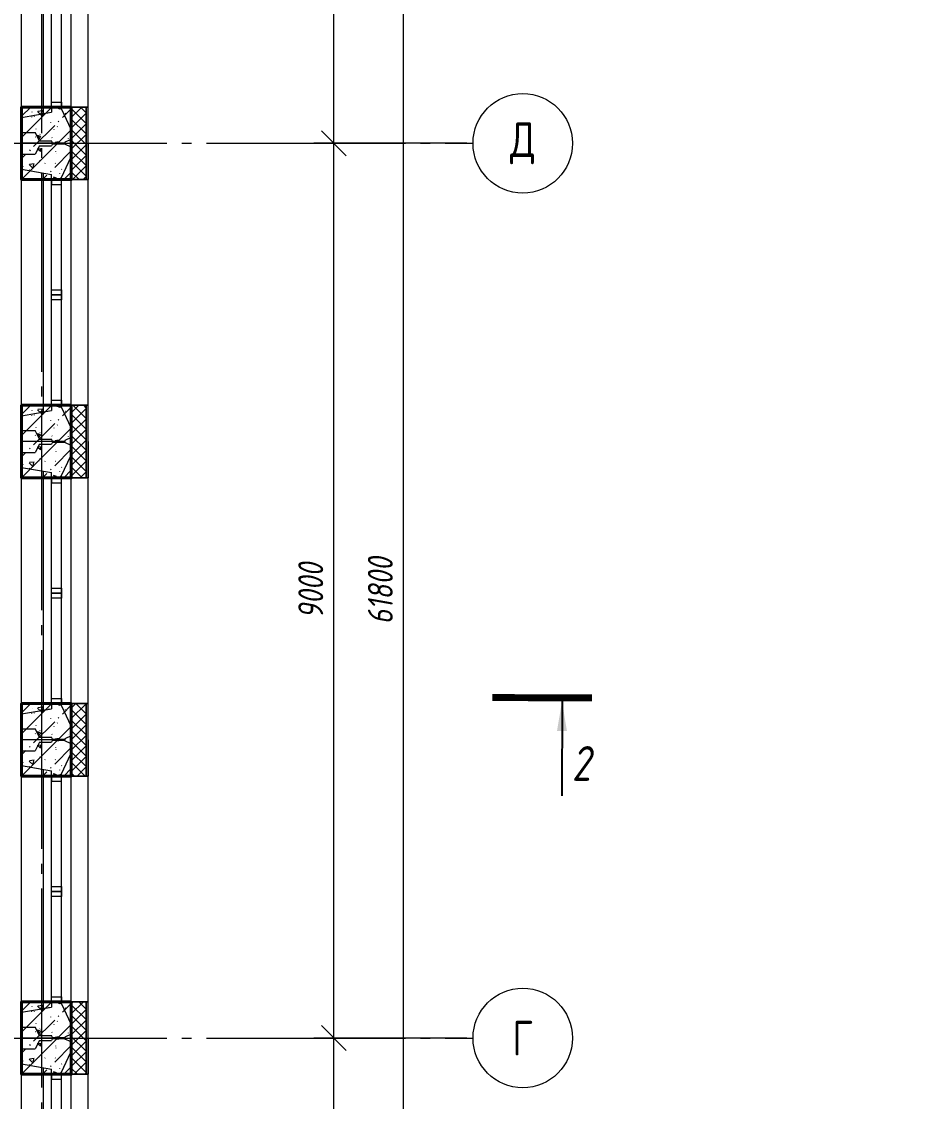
# Model space of a CAD drawing. Header units: millimetres. Extents: x -85420 to 1195317, y -69347 to 470418.
# Drawn here: x 501146 to 510165, y 29939 to 40801 of the extents above; entities that cross this region are included whole.
import ezdxf
from ezdxf import colors
from ezdxf.entities.mleader import LeaderData, LeaderLine
from ezdxf.math import Vec2, Vec3

# ---------------------------------------------------------------- set-up
doc = ezdxf.new("R2010")
doc.units = ezdxf.units.MM
for name, pattern in [('GOST2.303 6', [12, 8, -1.5, 1, -1.5]), ('ГОСТ 2.303 5', [24, 20, -1.5, 1, -1.5]), ('осевая', [50.8, 31.75, -6.35, 6.35, -6.35])]:
    doc.linetypes.add(name, pattern=pattern)
for name, color, linetype, lineweight in [('+АР_Осевые линии', 252, 'GOST2.303 6', 9), ('+АР_Размеры', 252, 'Continuous', 0), ('АР_Окна', 4, 'Continuous', 9), ('АР_Отметки', 7, 'Continuous', 5), ('АР_Сущ Несущая стена', 250, 'Continuous', 50), ('АР_штриховка несущих стен', 250, 'Continuous', 0), ('СПДС_+АР_Стены', 250, 'Continuous', 20), ('СПДС_СИМВОЛЫ', 7, 'Continuous', 25), ('стены', 7, 'Continuous', 40), ('ТОНКАЯ', 253, 'Continuous', 0)]:
    doc.layers.add(name, color=color, linetype=linetype, lineweight=lineweight)
doc.layers.add('ОСИ', color=7, linetype='осевая', lineweight=13, true_color=0x999999)
doc.styles.add('GOST 2.304', font='CS_Gost2304.shx')
doc.styles.add('ISOCPEUR', font='', dxfattribs={"height": 250})
doc.styles.add('ГОСТ 2.304', font='CS_Gost2304.shx', dxfattribs={"oblique": 10})
doc.styles.get('ISOCPEUR').set_extended_font_data('ISOCPEUR', italic=True)
doc.dimstyles.new('СПДС', dxfattribs={"dimscale": 100, "dimtxt": 2.5, "dimasz": 2.5, "dimexe": 2, "dimexo": 0.625, "dimgap": 1, "dimtad": 1, "dimdec": 0, "dimrnd": 5, "dimtxsty": 'ГОСТ 2.304', "dimblk": 'OBLIQUE', "dimblk1": 'OBLIQUE', "dimblk2": 'OBLIQUE', "dimcen": 2.5, "dimdle": 2, "dimadec": 0, "dimazin": 2, "dimtfac": 0.75, "dimtdec": 4, "dimtmove": 1, "dimatfit": 3, "dimfxl": 1, "dimtfill": 1, "dimtolj": 1, "dimarcsym": 1})
pattern_1 = [(45, (0, 0), (-53.033009, 53.033009), []), (135, (0, 0), (-53.033009, -53.033009), [])]

# ---------------------------------------------------------------- blocks, each defined once
blk = doc.blocks.new('НП 3033')
at = {"layer": 'АР_Окна', "ltscale": 100}
for p, q in [((365, 500), (2635, 500)), ((365, 400), (2635, 400)), ((365, 300), (2635, 300)), ((365, 220), (2635, 220)), ((365, 0), (2635, 0))]:
    blk.add_line(p, q, dxfattribs=at)
for points in [[(365, 300), (365, 500), (365, 670), (2635, 670), (2635, 300)], [(365, 300), (415, 300), (415, 400), (365, 400)], [(1450, 400), (1425, 400), (1425, 300), (1450, 300), (1475, 300), (1475, 400), (1438, 400)], [(1500, 400), (1475, 400), (1475, 300), (1500, 300), (1525, 300), (1525, 400), (1488, 400)], [(2635, 300), (2585, 300), (2585, 400), (2635, 400)]]:
    blk.add_lwpolyline(points, dxfattribs=at)
at = {"layer": 'СПДС_+АР_Стены', "ltscale": 100}
for points in [[(0, 670), (0, 670), (365, 670), (365, 670)], [(3000, 670), (3000, 670), (2635, 670), (2635, 670)]]:
    blk.add_lwpolyline(points, dxfattribs=at)
at = {"layer": 'стены', "ltscale": 100}
for p, q in [((2960, 500), (2860, 500)), ((0, 0), (0, 0))]:
    blk.add_line(p, q, dxfattribs=at)
at = {"layer": 'стены', "lineweight": 30, "ltscale": 100}
blk.add_lwpolyline([(0, 0), (365, 0), (365, 500), (0, 500)], dxfattribs=at)
at = {"layer": 'стены', "ltscale": 100}
blk.add_lwpolyline([(3000, 500), (2635, 500), (2635, 0), (3000, 0)], dxfattribs=at)
blk = doc.blocks.new('обследование 2 этаж 1245')
at = {"layer": 'ТОНКАЯ', "ltscale": 100}
for p, q in [((60460, -31820), (60460, -29100)), ((59960, -31700), (59960, -29220)), ((60180, -31662), (60180, -29258)), ((60260, -31595), (60260, -29325)), ((60360, -31617), (60360, -29303)), ((60260, -31595), (60350, -31610)), ((60260, -31595), (60260, -31648)), ((59960, -31700), (60260, -31648)), ((59960, -31700), (59960, -31850)), ((60350, -31610), (60360, -31617)), ((60360, -31617), (60455, -31818)), ((60455, -31818), (60460, -31820)), ((60460, -31920), (60460, -31820)), ((59960, -31850), (60095, -31850)), ((59960, -31960), (59960, -31850)), ((60140, -31935), (60095, -31850)), ((60460, -31920), (60395, -31950)), ((60395, -31960), (59960, -31960)), ((60395, -31960), (59960, -31960)), ((59960, -31960), (59960, -32070)), ((60140, -31985), (60095, -32070)), ((60140, -31935), (60260, -31935)), ((60140, -31985), (60260, -31985)), ((60270, -31955), (60260, -31935)), ((60270, -31965), (60260, -31985)), ((60270, -31955), (60308, -31955)), ((60270, -31965), (60308, -31965)), ((60313, -31950), (60308, -31955)), ((60313, -31970), (60308, -31965)), ((60333, -31950), (60313, -31950)), ((60333, -31970), (60313, -31970)), ((60338, -31955), (60333, -31950)), ((60338, -31965), (60333, -31970)), ((60338, -31955), (60395, -31955)), ((60338, -31960), (60395, -31960)), ((60338, -31960), (60395, -31960)), ((60338, -31965), (60395, -31965)), ((60395, -31950), (60395, -31955)), ((60395, -31955), (60395, -31960)), ((60395, -31965), (60395, -31960)), ((60395, -31970), (60395, -31965)), ((60460, -32000), (60395, -31970)), ((60460, -32000), (60460, -32100)), ((59960, -32220), (59960, -32070)), ((59960, -32070), (60095, -32070)), ((60360, -32303), (60455, -32102)), ((60455, -32102), (60460, -32100)), ((60460, -34820), (60460, -32100)), ((59960, -34700), (59960, -32220)), ((59960, -32220), (60260, -32272)), ((60180, -34662), (60180, -32258)), ((60260, -32325), (60260, -32272)), ((60260, -32325), (60350, -32310)), ((60260, -34595), (60260, -32325)), ((60350, -32310), (60360, -32303)), ((60360, -34617), (60360, -32303)), ((59960, -34700), (60260, -34648)), ((60260, -34595), (60350, -34610)), ((60260, -34595), (60260, -34648)), ((60350, -34610), (60360, -34617)), ((60360, -34617), (60455, -34818)), ((59960, -34700), (59960, -34850)), ((59960, -34850), (60095, -34850)), ((59960, -34960), (59960, -34850)), ((60140, -34935), (60095, -34850)), ((60455, -34818), (60460, -34820)), ((60460, -34920), (60460, -34820)), ((60395, -34960), (59960, -34960)), ((60395, -34960), (59960, -34960)), ((59960, -34960), (59960, -35070)), ((60140, -34935), (60260, -34935)), ((60270, -34955), (60260, -34935)), ((60270, -34965), (60260, -34985)), ((60270, -34955), (60308, -34955)), ((60270, -34965), (60308, -34965)), ((60313, -34950), (60308, -34955)), ((60313, -34970), (60308, -34965)), ((60333, -34950), (60313, -34950)), ((60333, -34970), (60313, -34970)), ((60338, -34955), (60333, -34950)), ((60338, -34965), (60333, -34970)), ((60338, -34955), (60395, -34955)), ((60338, -34960), (60395, -34960)), ((60338, -34960), (60395, -34960)), ((60338, -34965), (60395, -34965)), ((60460, -34920), (60395, -34950)), ((60395, -34950), (60395, -34955)), ((60395, -34955), (60395, -34960)), ((60395, -34965), (60395, -34960)), ((60395, -34970), (60395, -34965)), ((60460, -35000), (60395, -34970)), ((59960, -35220), (59960, -35070)), ((59960, -35070), (60095, -35070)), ((60140, -34985), (60095, -35070)), ((60140, -34985), (60260, -34985)), ((60460, -35000), (60460, -35100)), ((60360, -35303), (60455, -35102)), ((60455, -35102), (60460, -35100)), ((60460, -37820), (60460, -35100)), ((59960, -37700), (59960, -35220)), ((59960, -35220), (60260, -35272)), ((60180, -37662), (60180, -35258)), ((60260, -35325), (60260, -35272)), ((60260, -35325), (60350, -35310)), ((60260, -37595), (60260, -35325)), ((60350, -35310), (60360, -35303)), ((60360, -37617), (60360, -35303)), ((59960, -37700), (60260, -37648)), ((60260, -37595), (60350, -37610)), ((60260, -37595), (60260, -37648)), ((60350, -37610), (60360, -37617)), ((60360, -37617), (60455, -37818)), ((59960, -37700), (59960, -37850)), ((59960, -37850), (60095, -37850)), ((59960, -37960), (59960, -37850)), ((60140, -37935), (60095, -37850)), ((60455, -37818), (60460, -37820)), ((60460, -37920), (60460, -37820)), ((60395, -37960), (59960, -37960)), ((60395, -37960), (59960, -37960)), ((59960, -37960), (59960, -38070)), ((60140, -37985), (60095, -38070)), ((60140, -37935), (60260, -37935)), ((60140, -37985), (60260, -37985)), ((60270, -37955), (60260, -37935)), ((60270, -37965), (60260, -37985)), ((60270, -37955), (60308, -37955)), ((60270, -37965), (60308, -37965)), ((60313, -37950), (60308, -37955)), ((60313, -37970), (60308, -37965)), ((60333, -37950), (60313, -37950)), ((60333, -37970), (60313, -37970)), ((60338, -37955), (60333, -37950)), ((60338, -37965), (60333, -37970)), ((60338, -37955), (60395, -37955)), ((60338, -37960), (60395, -37960)), ((60338, -37960), (60395, -37960)), ((60338, -37965), (60395, -37965)), ((60460, -37920), (60395, -37950)), ((60395, -37950), (60395, -37955)), ((60395, -37955), (60395, -37960)), ((60395, -37965), (60395, -37960)), ((60395, -37970), (60395, -37965)), ((60460, -38000), (60395, -37970)), ((60460, -38000), (60460, -38100)), ((59960, -38220), (59960, -38070)), ((59960, -38070), (60095, -38070)), ((60360, -38303), (60455, -38102)), ((60455, -38102), (60460, -38100)), ((60460, -40820), (60460, -38100)), ((59960, -40700), (59960, -38220)), ((59960, -38220), (60260, -38272)), ((60180, -40662), (60180, -38258)), ((60260, -38325), (60260, -38272)), ((60260, -38325), (60350, -38310)), ((60260, -40595), (60260, -38325)), ((60350, -38310), (60360, -38303)), ((60360, -40617), (60360, -38303)), ((60260, -40595), (60350, -40610)), ((60260, -40595), (60260, -40648)), ((60350, -40610), (60360, -40617)), ((60360, -40617), (60455, -40818)), ((59960, -40700), (60260, -40648)), ((59960, -40700), (59960, -40850)), ((60455, -40818), (60460, -40820)), ((60460, -40920), (60460, -40820)), ((59960, -40850), (60095, -40850)), ((59960, -40960), (59960, -40850)), ((60140, -40935), (60095, -40850)), ((60140, -40935), (60260, -40935)), ((60270, -40955), (60260, -40935)), ((60313, -40950), (60308, -40955)), ((60333, -40950), (60313, -40950)), ((60338, -40955), (60333, -40950)), ((60460, -40920), (60395, -40950)), ((60395, -40950), (60395, -40955)), ((60395, -40960), (59960, -40960)), ((60395, -40960), (59960, -40960)), ((59960, -40960), (59960, -41070)), ((60140, -40985), (60095, -41070)), ((60140, -40985), (60260, -40985)), ((60270, -40965), (60260, -40985)), ((60270, -40955), (60308, -40955)), ((60270, -40965), (60308, -40965)), ((60313, -40970), (60308, -40965)), ((60333, -40970), (60313, -40970)), ((60338, -40965), (60333, -40970)), ((60338, -40955), (60395, -40955)), ((60338, -40960), (60395, -40960)), ((60338, -40960), (60395, -40960)), ((60338, -40965), (60395, -40965)), ((60395, -40955), (60395, -40960)), ((60395, -40965), (60395, -40960)), ((60395, -40970), (60395, -40965)), ((60460, -41000), (60395, -40970)), ((60460, -41000), (60460, -41100)), ((59960, -41220), (59960, -41070)), ((59960, -41070), (60095, -41070)), ((60360, -41303), (60455, -41102)), ((60455, -41102), (60460, -41100)), ((60460, -43820), (60460, -41100)), ((59960, -43700), (59960, -41220)), ((59960, -41220), (60260, -41272)), ((60180, -43662), (60180, -41258)), ((60260, -41325), (60260, -41272)), ((60260, -41325), (60350, -41310)), ((60260, -43595), (60260, -41325)), ((60350, -41310), (60360, -41303)), ((60360, -43617), (60360, -41303))]:
    blk.add_line(p, q, dxfattribs=at)
blk = doc.blocks.new('_Oblique')
at = {"color": 0, "linetype": 'ByBlock', "lineweight": -2}
blk.add_line((-0.5, -0.5), (0.5, 0.5), dxfattribs=at)
blk = doc.blocks.new('*D212')
at = {"layer": '+АР_Размеры', "color": 0, "lineweight": -2, "ltscale": 100, "transparency": 16777216}
for p, q in [((73880, 3050), (73880, 15450)), ((75218, 15250), (73680, 15250)), ((75218, 3250), (73680, 3250))]:
    blk.add_line(p, q, dxfattribs=at)
at = {"layer": 'Defpoints', "color": 0, "transparency": 16777216}
for p in [(73880, 15250), (75280, 15250), (75280, 3250)]:
    blk.add_point(p, dxfattribs=at)
at = {"layer": '+АР_Размеры', "color": 0, "lineweight": -2, "transparency": 16777216, "xscale": 250, "yscale": 250, "zscale": 250}
for p, rotation in [((73880, 15250), 90), ((73880, 3250), 270)]:
    blk.add_blockref('_Oblique', p, dxfattribs=dict(at, rotation=rotation))
at = {"layer": '+АР_Размеры', "color": 0, "ltscale": 100, "transparency": 16777216, "insert": (73645, 9250), "char_height": 250, "attachment_point": 5, "rotation": 90, "style": 'ГОСТ 2.304', "bg_fill": 3, "box_fill_scale": 1.1, "bg_fill_color": 256, "bg_fill_true_color": 13158600, "bg_fill_transparency": 0}
blk.add_mtext('\\A1;12000', dxfattribs=at)
blk = doc.blocks.new('*D213')
at = {"layer": '+АР_Размеры', "color": 0, "lineweight": -2, "ltscale": 100, "transparency": 16777216}
for p, q in [((73880, 15050), (73880, 24450)), ((75218, 24250), (73680, 24250)), ((75218, 15250), (73680, 15250))]:
    blk.add_line(p, q, dxfattribs=at)
at = {"layer": 'Defpoints', "color": 0, "transparency": 16777216}
for p in [(73880, 24250), (75280, 24250), (75280, 15250)]:
    blk.add_point(p, dxfattribs=at)
at = {"layer": '+АР_Размеры', "color": 0, "lineweight": -2, "transparency": 16777216, "xscale": 250, "yscale": 250, "zscale": 250}
for p, rotation in [((73880, 24250), 90), ((73880, 15250), 270)]:
    blk.add_blockref('_Oblique', p, dxfattribs=dict(at, rotation=rotation))
at = {"layer": '+АР_Размеры', "color": 0, "ltscale": 100, "transparency": 16777216, "insert": (73648, 19750), "char_height": 250, "attachment_point": 5, "rotation": 90, "style": 'ГОСТ 2.304', "bg_fill": 3, "box_fill_scale": 1.1, "bg_fill_color": 256, "bg_fill_true_color": 13158600, "bg_fill_transparency": 0}
blk.add_mtext('\\A1;9000', dxfattribs=at)
blk = doc.blocks.new('*D214')
at = {"layer": '+АР_Размеры', "color": 0, "lineweight": -2, "ltscale": 100, "transparency": 16777216}
for p, q in [((73880, 24050), (73880, 39450)), ((75218, 39250), (73680, 39250)), ((75218, 24250), (73680, 24250))]:
    blk.add_line(p, q, dxfattribs=at)
at = {"layer": 'Defpoints', "color": 0, "transparency": 16777216}
for p in [(73880, 39250), (75280, 39250), (75280, 24250)]:
    blk.add_point(p, dxfattribs=at)
at = {"layer": '+АР_Размеры', "color": 0, "lineweight": -2, "transparency": 16777216, "xscale": 250, "yscale": 250, "zscale": 250}
for p, rotation in [((73880, 39250), 90), ((73880, 24250), 270)]:
    blk.add_blockref('_Oblique', p, dxfattribs=dict(at, rotation=rotation))
at = {"layer": '+АР_Размеры', "color": 0, "ltscale": 100, "transparency": 16777216, "insert": (73650, 31750), "char_height": 250, "attachment_point": 5, "rotation": 90, "style": 'ГОСТ 2.304', "bg_fill": 3, "box_fill_scale": 1.1, "bg_fill_color": 256, "bg_fill_true_color": 13158600, "bg_fill_transparency": 0}
blk.add_mtext('\\A1;15000', dxfattribs=at)
blk = doc.blocks.new('Ось сетки - Диаметр 10 мм-1135821-0_Подвал _-2_700__Планировка')
at = {"layer": '+АР_Осевые линии', "linetype": 'Continuous'}
blk.add_circle((0, 0), 5, dxfattribs=at)
blk = doc.blocks.new('*D224')
at = {"layer": '+АР_Размеры', "color": 0, "lineweight": -2, "ltscale": 100, "transparency": 16777216}
for p, q in [((74580, -6550), (74580, 55650)), ((75218, 55450), (74380, 55450)), ((75218, -6350), (74380, -6350))]:
    blk.add_line(p, q, dxfattribs=at)
at = {"layer": 'Defpoints', "color": 0, "transparency": 16777216}
for p in [(74580, 55450), (75280, 55450), (75280, -6350)]:
    blk.add_point(p, dxfattribs=at)
at = {"layer": '+АР_Размеры', "color": 0, "lineweight": -2, "transparency": 16777216, "xscale": 250, "yscale": 250, "zscale": 250}
for p, rotation in [((74580, 55450), 90), ((74580, -6350), 270)]:
    blk.add_blockref('_Oblique', p, dxfattribs=dict(at, rotation=rotation))
at = {"layer": '+АР_Размеры', "color": 0, "ltscale": 100, "transparency": 16777216, "insert": (74348, 19750), "char_height": 250, "attachment_point": 5, "rotation": 90, "style": 'ГОСТ 2.304', "bg_fill": 3, "box_fill_scale": 1.1, "bg_fill_color": 256, "bg_fill_true_color": 13158600, "bg_fill_transparency": 0}
blk.add_mtext('\\A1;61800', dxfattribs=at)
blk = doc.blocks.new('_DotSmall')
at = {"color": 0, "linetype": 'ByBlock', "const_width": 0.5}
blk.add_lwpolyline([(-0.0625, 0, 1), (0.0625, 0, 1)], format="xyb", close=True, dxfattribs=at)
blk = doc.blocks.new('A$C314F1C93')
at = {"layer": '+АР_Осевые линии', "linetype": 'ГОСТ 2.303 5', "lineweight": 0, "ltscale": 100}
blk.add_line((70940, 64752.7), (70940, -9752.2), dxfattribs=at)
for points in [[(-4200, 24250), (75280, 24250)], [(-4200, 15250), (75280, 15250)]]:
    blk.add_lwpolyline(points, dxfattribs=at)
at = {"layer": '+АР_Осевые линии', "linetype": 'ГОСТ 2.303 5', "lineweight": 25, "ltscale": 100, "xscale": 100.0000000000002, "yscale": 100.0000000000002, "zscale": 100.0000000000002, "rotation": 90}
for p in [(75780, 24250), (75780, 15250)]:
    blk.add_blockref('Ось сетки - Диаметр 10 мм-1135821-0_Подвал _-2_700__Планировка', p, dxfattribs=at)
at = {"layer": '+АР_Осевые линии', "linetype": 'ГОСТ 2.303 5', "lineweight": 0, "ltscale": 100, "char_height": 350, "attachment_point": 5, "style": 'GOST 2.304'}
for s, insert in [('Д', (75780, 24250)), ('Г', (75780, 15250))]:
    blk.add_mtext(s, dxfattribs=dict(at, insert=insert))
at = {"layer": '+АР_Размеры', "ltscale": 100}
dim = blk.add_linear_dim(base=(74580, 55450), p1=(75280, -6350), p2=(75280, 55450), angle=90, dimstyle='СПДС', override={"dimscale": 100}, dxfattribs=at)
dim.commit()
dim.dimension.update_dxf_attribs({"geometry": '*D224', "text_midpoint": (74580, 19750), "dimtype": 160})
dim = blk.add_linear_dim(base=(73880, 15250), p1=(75280, 3250), p2=(75280, 15250), angle=90, dimstyle='СПДС', override={"dimscale": 100}, dxfattribs=at)
dim.commit()
dim.dimension.update_dxf_attribs({"geometry": '*D212', "text_midpoint": (73645.3, 9250)})
dim = blk.add_linear_dim(base=(73880, 24250), p1=(75280, 15250), p2=(75280, 24250), angle=90, dimstyle='СПДС', override={"dimscale": 100}, dxfattribs=at)
dim.commit()
dim.dimension.update_dxf_attribs({"geometry": '*D213', "text_midpoint": (73647.8, 19750)})
dim = blk.add_linear_dim(base=(73880, 39250), p1=(75280, 24250), p2=(75280, 39250), angle=90, dimstyle='СПДС', override={"dimscale": 100}, dxfattribs=at)
dim.commit()
dim.dimension.update_dxf_attribs({"geometry": '*D214', "text_midpoint": (73649.8, 31750)})
blk = doc.blocks.new('АР план')
at = {"layer": 'АР_Отметки', "lineweight": 9}
ml = blk.add_multileader_mtext('Standard', dxfattribs=at)
ml.set_content('+3,950', color=256, style='ISOCPEUR')
ml.set_leader_properties(color=256, linetype='Continuous', lineweight=-1)
ml.set_arrow_properties(name='DOTSMALL')
ml.build(insert=Vec2(0, 0))
ml.multileader.update_dxf_attribs({"has_text_frame": 1, "text_left_attachment_type": 4, "text_right_attachment_type": 4, "dogleg_length": 100, "arrow_head_size": 180})
ctx = ml.context
ctx.base_point, ctx.char_height, ctx.arrow_head_size, ctx.landing_gap_size, ctx.plane_origin = Vec3(653061.3, 32239.7), 250, 180, 50, Vec3(652979.9, 30972.2)
ctx.left_attachment, ctx.right_attachment = 4, 4
notes = []
notes.append((ctx, [(0, (0, 0, 0), (0, 0), (1, 0), 1, [])]))
ctx.mtext.insert, ctx.mtext.width, ctx.mtext.line_spacing_style, ctx.mtext.flow_direction = Vec3(653111.3, 32573.1), 852.697, 2, 5
ml = blk.add_multileader_mtext('Standard', dxfattribs=at)
ml.set_content('+1,975', color=256, style='ISOCPEUR')
ml.set_leader_properties(color=256, linetype='Continuous', lineweight=-1)
ml.set_arrow_properties(name='DOTSMALL')
ml.build(insert=Vec2(0, 0))
ml.multileader.update_dxf_attribs({"has_text_frame": 1, "text_left_attachment_type": 4, "text_right_attachment_type": 4, "dogleg_length": 100, "arrow_head_size": 180})
ctx = ml.context
ctx.base_point, ctx.char_height, ctx.arrow_head_size, ctx.landing_gap_size, ctx.plane_origin = Vec3(652749.3, 27128.7), 250, 180, 50, Vec3(655881.4, 25957)
ctx.left_attachment, ctx.right_attachment = 4, 4
notes.append((ctx, [(0, (0, 0, 0), (0, 0), (1, 0), 1, [])]))
ctx.mtext.insert, ctx.mtext.width, ctx.mtext.line_spacing_style, ctx.mtext.flow_direction = Vec3(652799.3, 27528.7), 852.697, 2, 5
ml = blk.add_multileader_mtext('Standard', dxfattribs=at)
ml.set_content('+2,410', color=256, style='ISOCPEUR')
ml.set_leader_properties(color=256, linetype='Continuous', lineweight=-1)
ml.set_arrow_properties(name='DOTSMALL')
ml.build(insert=Vec2(0, 0))
ml.multileader.update_dxf_attribs({"has_text_frame": 1, "text_left_attachment_type": 4, "text_right_attachment_type": 4, "dogleg_length": 100, "arrow_head_size": 180})
ctx = ml.context
ctx.base_point, ctx.char_height, ctx.arrow_head_size, ctx.landing_gap_size, ctx.plane_origin = Vec3(649667.1, 15695.9), 250, 180, 50, Vec3(647505.9, 15104.7)
ctx.left_attachment, ctx.right_attachment = 4, 4
notes.append((ctx, [(0, (0, 0, 0), (0, 0), (1, 0), 1, [])]))
ctx.mtext.insert, ctx.mtext.width, ctx.mtext.line_spacing_style, ctx.mtext.flow_direction = Vec3(649717.1, 16029.2), 852.697, 2, 5
for ctx, leaders in notes:
    for number, flags, end, landing, length, lines in leaders:
        leader = LeaderData()
        leader.index, (leader.has_last_leader_line, leader.has_dogleg_vector, leader.attachment_direction) = number, flags
        leader.last_leader_point, leader.dogleg_vector, leader.dogleg_length = Vec3(end), Vec3(landing), length
        for number, points, colour, breaks in lines:
            line = LeaderLine()
            line.index, line.vertices, line.color, line.breaks = number, Vec3.list(points), colors.encode_raw_color(colour), breaks
            leader.lines.append(line)
        ctx.leaders.append(leader)

msp = doc.modelspace()

# ---------------------------------------------------------------- block references
at = {"layer": 'ОСИ', "ltscale": 40}
msp.add_blockref('A$C314F1C93', (430406.4, 15326.4, 0), dxfattribs=at)

# ---------------------------------------------------------------- next in the draw order: hatches: boundary and pattern name
at = {"layer": 'АР_штриховка несущих стен', "lineweight": 0}
h = msp.add_hatch(dxfattribs=at)
h.set_pattern_fill('FP_1', color=256, angle=90, style=0, pattern_type=2)
h.set_pattern_definition([(225, (279638.74, 428007.94), (212.13203, -212.13203), [300, -50, 10, -50]), (225, (279426.74, 428007.94), (212.13203, -212.13203), []), (140, (279638.74, 428007.94), (31.37587, 358.6306), [37.5, -412.5]), (85, (279638.74, 428007.94), (-376.09568, -69.3761), [30, -330]), (190.451, (279641.35, 428037.82), (-344.71734, 289.2568), [31.87, -350.571]), (136.184, (279538.74, 428007.94), (82.7615, 533.61997), [56.25, -618.75]), (186.636, (279545.64, 428052.4), (-487.0622, 467.3284), [47.805, -525.856]), (81.184, (279538.74, 428007.94), (-487.05805, 467.33264), [45, -495]), (111, (279563.74, 428057.94), (201.30952, 298.45407), [37.5, -412.5]), (56, (279563.74, 428057.94), (-362.5749, 121.6571), [30, -330]), (161.451, (279580.5, 428082.8), (-161.2621, 420.11198), [31.87, -350.571]), (127.5, (279638.74, 428007.94), (-166.446927, 6.079928), [3.353, -322.647, 3.353, -331.647, -331.25]), (127.5, (279638.74, 428007.94), (-166.446927, 6.079928), [-661, 3.353, -327.897]), (97.5, (279638.74, 428007.94), (-197.205856, 131.53477), [3.353, -187.647, 3.353, -315.147, -126.25]), (97.5, (279638.74, 428007.94), (-197.205856, 131.53477), [-509.5, 3.353, -122.897]), (57.5, (279638.74, 427896.44), (11.277436, 266.91122), [3.353, -121.647, 3.353, -386.647, -517.5]), (57.5, (279638.74, 427896.44), (11.277436, 266.91122), [-515, 3.353, -514.147]), (47.5, (279638.74, 427846.44), (-50.05249, 291.59308), [3.353, -159.147, 3.353, -255.647, -367.5]), (47.5, (279638.74, 427846.44), (-50.05249, 291.59308), [-421.5, 3.353, -364.147])])
h.paths.add_polyline_path([(501146.4, 39211.4), (501646.4, 39211.4), (501646.4, 39941.4), (501146.4, 39941.4)])
h = msp.add_hatch(dxfattribs=at)
h.set_pattern_fill('FP_1', color=256, angle=90, style=0, pattern_type=2)
h.set_pattern_definition([(225, (279638.74, 425007.94), (212.13203, -212.13203), [300, -50, 10, -50]), (225, (279426.74, 425007.94), (212.13203, -212.13203), []), (140, (279638.74, 425007.94), (31.37587, 358.6306), [37.5, -412.5]), (85, (279638.74, 425007.94), (-376.09568, -69.3761), [30, -330]), (190.451, (279641.35, 425037.82), (-344.71734, 289.2568), [31.87, -350.571]), (136.184, (279538.74, 425007.94), (82.7615, 533.61997), [56.25, -618.75]), (186.636, (279545.64, 425052.4), (-487.0622, 467.3284), [47.805, -525.856]), (81.184, (279538.74, 425007.94), (-487.05805, 467.33264), [45, -495]), (111, (279563.74, 425057.94), (201.30952, 298.45407), [37.5, -412.5]), (56, (279563.74, 425057.94), (-362.5749, 121.6571), [30, -330]), (161.451, (279580.5, 425082.8), (-161.2621, 420.11198), [31.87, -350.571]), (127.5, (279638.74, 425007.94), (-166.446927, 6.079928), [3.353, -322.647, 3.353, -331.647, -331.25]), (127.5, (279638.74, 425007.94), (-166.446927, 6.079928), [-661, 3.353, -327.897]), (97.5, (279638.74, 425007.94), (-197.205856, 131.53477), [3.353, -187.647, 3.353, -315.147, -126.25]), (97.5, (279638.74, 425007.94), (-197.205856, 131.53477), [-509.5, 3.353, -122.897]), (57.5, (279638.74, 424896.44), (11.277436, 266.91122), [3.353, -121.647, 3.353, -386.647, -517.5]), (57.5, (279638.74, 424896.44), (11.277436, 266.91122), [-515, 3.353, -514.147]), (47.5, (279638.74, 424846.44), (-50.05249, 291.59308), [3.353, -159.147, 3.353, -255.647, -367.5]), (47.5, (279638.74, 424846.44), (-50.05249, 291.59308), [-421.5, 3.353, -364.147])])
h.paths.add_polyline_path([(501146.4, 36211.4), (501646.4, 36211.4), (501646.4, 36941.4), (501146.4, 36941.4)])
h = msp.add_hatch(dxfattribs=at)
h.set_pattern_fill('FP_1', color=256, angle=90, style=0, pattern_type=2)
h.set_pattern_definition([(225, (279638.74, 422007.94), (212.13203, -212.13203), [300, -50, 10, -50]), (225, (279426.74, 422007.94), (212.13203, -212.13203), []), (140, (279638.74, 422007.94), (31.37587, 358.6306), [37.5, -412.5]), (85, (279638.74, 422007.94), (-376.09568, -69.3761), [30, -330]), (190.451, (279641.35, 422037.82), (-344.71734, 289.2568), [31.87, -350.571]), (136.184, (279538.74, 422007.94), (82.7615, 533.61997), [56.25, -618.75]), (186.636, (279545.64, 422052.4), (-487.0622, 467.3284), [47.805, -525.856]), (81.184, (279538.74, 422007.94), (-487.05805, 467.33264), [45, -495]), (111, (279563.74, 422057.94), (201.30952, 298.45407), [37.5, -412.5]), (56, (279563.74, 422057.94), (-362.5749, 121.6571), [30, -330]), (161.451, (279580.5, 422082.8), (-161.2621, 420.11198), [31.87, -350.571]), (127.5, (279638.74, 422007.94), (-166.446927, 6.079928), [3.353, -322.647, 3.353, -331.647, -331.25]), (127.5, (279638.74, 422007.94), (-166.446927, 6.079928), [-661, 3.353, -327.897]), (97.5, (279638.74, 422007.94), (-197.205856, 131.53477), [3.353, -187.647, 3.353, -315.147, -126.25]), (97.5, (279638.74, 422007.94), (-197.205856, 131.53477), [-509.5, 3.353, -122.897]), (57.5, (279638.74, 421896.44), (11.277436, 266.91122), [3.353, -121.647, 3.353, -386.647, -517.5]), (57.5, (279638.74, 421896.44), (11.277436, 266.91122), [-515, 3.353, -514.147]), (47.5, (279638.74, 421846.44), (-50.05249, 291.59308), [3.353, -159.147, 3.353, -255.647, -367.5]), (47.5, (279638.74, 421846.44), (-50.05249, 291.59308), [-421.5, 3.353, -364.147])])
h.paths.add_polyline_path([(501146.4, 33211.4), (501646.4, 33211.4), (501646.4, 33941.4), (501146.4, 33941.4)])
h = msp.add_hatch(dxfattribs=at)
h.set_pattern_fill('FP_1', color=256, angle=90, style=0, pattern_type=2)
h.set_pattern_definition([(225, (279638.74, 419007.94), (212.13203, -212.13203), [300, -50, 10, -50]), (225, (279426.74, 419007.94), (212.13203, -212.13203), []), (140, (279638.74, 419007.94), (31.37587, 358.6306), [37.5, -412.5]), (85, (279638.74, 419007.94), (-376.09568, -69.3761), [30, -330]), (190.451, (279641.35, 419037.82), (-344.71734, 289.2568), [31.87, -350.571]), (136.184, (279538.74, 419007.94), (82.7615, 533.61997), [56.25, -618.75]), (186.636, (279545.64, 419052.4), (-487.0622, 467.3284), [47.805, -525.856]), (81.184, (279538.74, 419007.94), (-487.05805, 467.33264), [45, -495]), (111, (279563.74, 419057.94), (201.30952, 298.45407), [37.5, -412.5]), (56, (279563.74, 419057.94), (-362.5749, 121.6571), [30, -330]), (161.451, (279580.5, 419082.8), (-161.2621, 420.11198), [31.87, -350.571]), (127.5, (279638.74, 419007.94), (-166.446927, 6.079928), [3.353, -322.647, 3.353, -331.647, -331.25]), (127.5, (279638.74, 419007.94), (-166.446927, 6.079928), [-661, 3.353, -327.897]), (97.5, (279638.74, 419007.94), (-197.205856, 131.53477), [3.353, -187.647, 3.353, -315.147, -126.25]), (97.5, (279638.74, 419007.94), (-197.205856, 131.53477), [-509.5, 3.353, -122.897]), (57.5, (279638.74, 418896.44), (11.277436, 266.91122), [3.353, -121.647, 3.353, -386.647, -517.5]), (57.5, (279638.74, 418896.44), (11.277436, 266.91122), [-515, 3.353, -514.147]), (47.5, (279638.74, 418846.44), (-50.05249, 291.59308), [3.353, -159.147, 3.353, -255.647, -367.5]), (47.5, (279638.74, 418846.44), (-50.05249, 291.59308), [-421.5, 3.353, -364.147])])
h.paths.add_polyline_path([(501146.4, 30211.4), (501646.4, 30211.4), (501646.4, 30941.4), (501146.4, 30941.4)])
at = {"layer": 'СПДС_+АР_Стены', "lineweight": 9, "ltscale": 100}
h = msp.add_hatch(dxfattribs=at)
h.set_pattern_fill('НЕМЕТАЛЛИЧЕСКИЕ МАТЕРИАЛЫ', color=256, scale=30, style=0, pattern_type=2)
h.set_pattern_definition(pattern_1)
h.paths.add_polyline_path([(501796.4, 39211.4), (501796.4, 39941.4), (501646.4, 39941.4), (501646.4, 39211.4)], flags=0)
h = msp.add_hatch(dxfattribs=at)
h.set_pattern_fill('НЕМЕТАЛЛИЧЕСКИЕ МАТЕРИАЛЫ', color=256, scale=30, style=0, pattern_type=2)
h.set_pattern_definition(pattern_1)
h.paths.add_polyline_path([(501796.4, 36211.4), (501796.4, 36941.4), (501646.4, 36941.4), (501646.4, 36211.4)], flags=0)
h = msp.add_hatch(dxfattribs=at)
h.set_pattern_fill('НЕМЕТАЛЛИЧЕСКИЕ МАТЕРИАЛЫ', color=256, scale=30, style=0, pattern_type=2)
h.set_pattern_definition(pattern_1)
h.paths.add_polyline_path([(501796.4, 33211.4), (501796.4, 33941.4), (501646.4, 33941.4), (501646.4, 33211.4)], flags=0)
h = msp.add_hatch(dxfattribs=at)
h.set_pattern_fill('НЕМЕТАЛЛИЧЕСКИЕ МАТЕРИАЛЫ', color=256, scale=30, style=0, pattern_type=2)
h.set_pattern_definition(pattern_1)
h.paths.add_polyline_path([(501796.4, 30211.4), (501796.4, 30941.4), (501646.4, 30941.4), (501646.4, 30211.4)], flags=0)

# ---------------------------------------------------------------- next in the draw order: linework, layer by layer
at = {"layer": 'СПДС_+АР_Стены', "ltscale": 100}
for points in [[(501796.4, 39211.4), (501796.4, 39941.4), (501646.4, 39941.4), (501646.4, 39211.4), (501796.4, 39211.4)], [(501796.4, 39941.4), (501796.4, 39211.4), (501816.4, 39211.4), (501816.4, 39941.4), (501796.4, 39941.4)], [(501796.4, 36211.4), (501796.4, 36941.4), (501646.4, 36941.4), (501646.4, 36211.4), (501796.4, 36211.4)], [(501796.4, 36941.4), (501796.4, 36211.4), (501816.4, 36211.4), (501816.4, 36941.4), (501796.4, 36941.4)], [(501796.4, 33211.4), (501796.4, 33941.4), (501646.4, 33941.4), (501646.4, 33211.4), (501796.4, 33211.4)], [(501796.4, 33941.4), (501796.4, 33211.4), (501816.4, 33211.4), (501816.4, 33941.4), (501796.4, 33941.4)], [(501796.4, 30211.4), (501796.4, 30941.4), (501646.4, 30941.4), (501646.4, 30211.4), (501796.4, 30211.4)], [(501796.4, 30941.4), (501796.4, 30211.4), (501816.4, 30211.4), (501816.4, 30941.4), (501796.4, 30941.4)]]:
    msp.add_lwpolyline(points, close=True, dxfattribs=at)
at = {"layer": 'СПДС_СИМВОЛЫ', "linetype": 'Continuous', "lineweight": 25, "ltscale": 100}
msp.add_line((506581.5, 33963.9), (506578.6, 33013.9), dxfattribs=at)
at = {"layer": 'СПДС_СИМВОЛЫ', "linetype": 'Continuous', "lineweight": 25, "ltscale": 100, "const_width": 70}
msp.add_lwpolyline([(506881.6, 33997.9), (505881.6, 34001)], dxfattribs=at)
at = {"layer": 'СПДС_СИМВОЛЫ', "linetype": 'Continuous', "lineweight": 25, "ltscale": 100}
msp.add_solid([(506581.5, 33963.9), (506630.9, 33663.3), (506530.3, 33663.6)], dxfattribs=at)
at = {"layer": 'стены', "ltscale": 100, "elevation": 0}
for points in [[(501646.4, 39941.4), (501146.4, 39941.4), (501146.4, 39211.4), (501646.4, 39211.4)], [(501646.4, 36941.4), (501146.4, 36941.4), (501146.4, 36211.4), (501646.4, 36211.4)], [(501646.4, 33211.4), (501146.4, 33211.4), (501146.4, 33941.4), (501646.4, 33941.4)], [(501646.4, 30941.4), (501146.4, 30941.4), (501146.4, 30211.4), (501646.4, 30211.4)]]:
    msp.add_lwpolyline(points, close=True, dxfattribs=at)

# ---------------------------------------------------------------- next in the draw order: block references
at = {"layer": 'АР_Сущ Несущая стена', "xscale": -1, "rotation": 270}
for p in [(501146.4, 39576.4, 0), (501146.4, 36576.4, 0), (501146.4, 33576.4, 0), (501146.4, 30576.4, 0), (501146.4, 27576.4, 0)]:
    msp.add_blockref('НП 3033', p, dxfattribs=at)
at = {"layer": 'ТОНКАЯ', "ltscale": 200}
msp.add_blockref('обследование 2 этаж 1245', (441186.4, 71536.4, 0), dxfattribs=at)

# ---------------------------------------------------------------- next in the draw order: texts
at = {"layer": 'СПДС_СИМВОЛЫ', "color": 7, "linetype": 'Continuous', "lineweight": 25, "ltscale": 100, "style": 'ГОСТ 2.304', "oblique": 10}
msp.add_text('2', height=350, dxfattribs=at).set_placement((506680.1, 33163.1))

# ---------------------------------------------------------------- next in the draw order: block references
at = {"color": 12, "true_color": 0xe00000}
msp.add_blockref('АР план', (-85419.9, 14341.6), dxfattribs=at)

doc.saveas('drawing.dxf')
